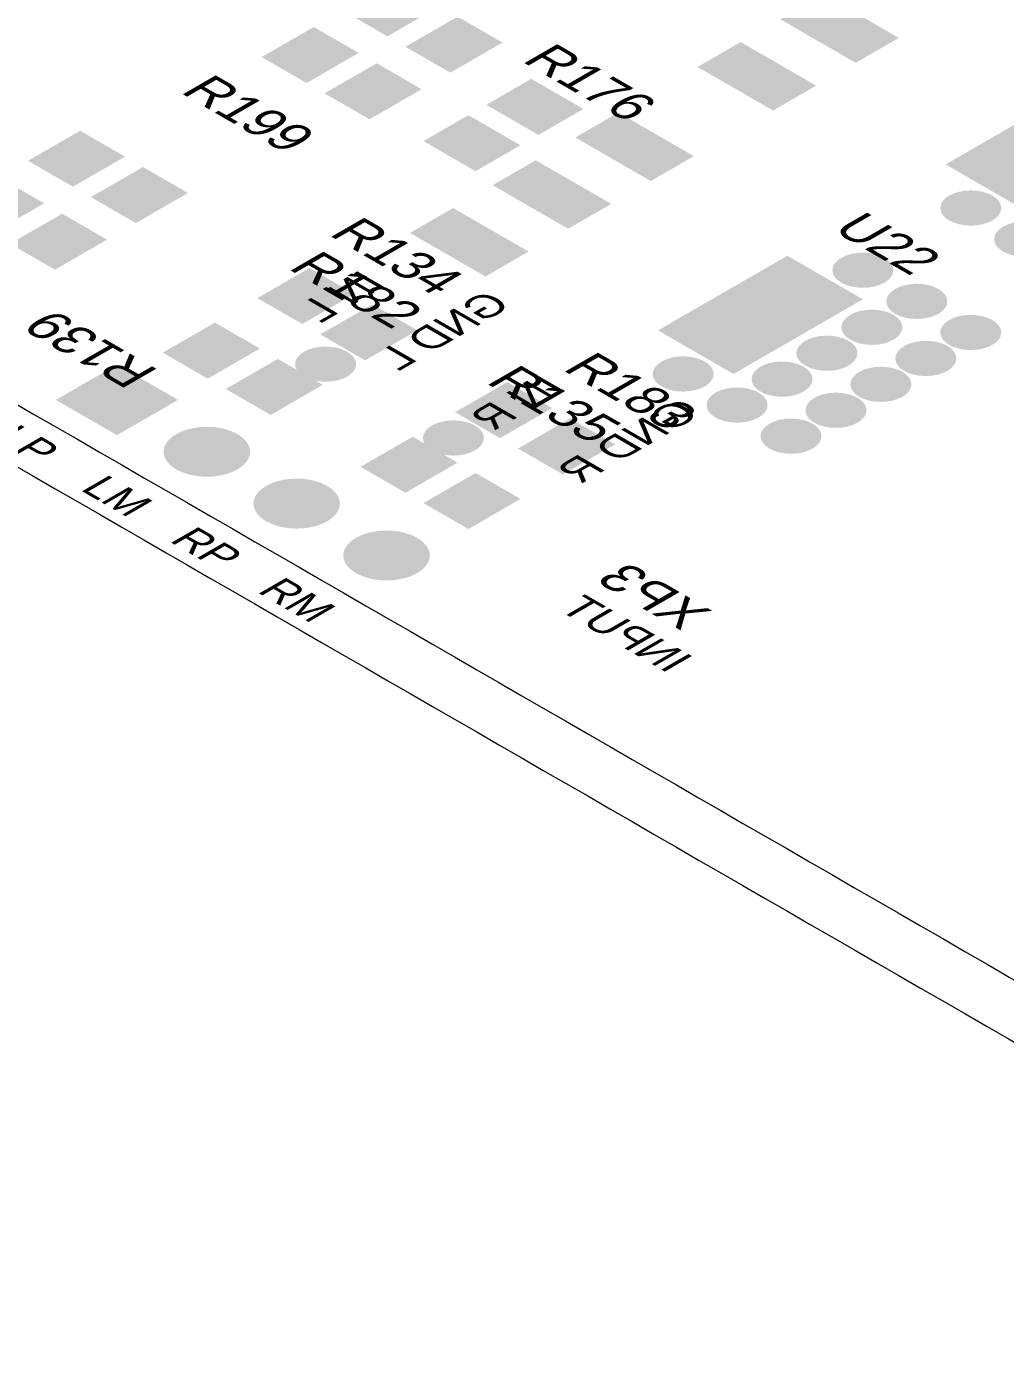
# Model space of a CAD drawing. Header units: millimetres. Extents: x -6 to 177, y -65 to 42.
# Drawn here: x 75.12 to 94.37, y -64.91 to -38.68 of the extents above; entities that cross this region are included whole.
import ezdxf

# ---------------------------------------------------------------- set-up
doc = ezdxf.new("R2010")
doc.units = ezdxf.units.MM
for name, color, linetype, true_color in [('Bottom Layer- Bottom', 7, 'Continuous', 0xffffff), ('Bottom Overlay- Bot Silk', 7, 'Continuous', 0xffffff), ('Bottom Solder- Bot Mask', 7, 'Continuous', 0xffffff), ('Multi-Layer', 7, 'Continuous', 0xffffff), ('Pad Holes', 7, 'Continuous', 0xffffff), ('Top Layer- Top', 7, 'Continuous', 0xffffff), ('Top Overlay- Top Silk', 7, 'Continuous', 0xffffff), ('Top Paste- Top Paste', 7, 'Continuous', 0xffffff), ('Top Solder- Top Mask', 7, 'Continuous', 0xffffff), ('Via Holes', 7, 'Continuous', 0xffffff)]:
    doc.layers.add(name, color=color, linetype=linetype, true_color=true_color)
doc.styles.add('Arial', font='')
doc.styles.get('Arial').set_extended_font_data('Arial')

# ---------------------------------------------------------------- blocks, each defined once
blk = doc.blocks.new('RES_0805_2012_122')
at = {"layer": 'Top Layer- Top', "linetype": 'Continuous', "lineweight": 18}
for points in [[(73.627, -42.243), (74.582, -41.692), (75.395, -42.162), (74.441, -42.713)], [(74.865, -42.958), (75.82, -42.407), (76.633, -42.876), (75.678, -43.427)]]:
    blk.add_hatch(color=7, dxfattribs=at).paths.add_polyline_path(points, flags=0)
at = {"layer": 'Top Paste- Top Paste', "linetype": 'Continuous', "lineweight": 18}
for points in [[(73.627, -42.243), (74.582, -41.692), (75.395, -42.162), (74.441, -42.713)], [(74.865, -42.958), (75.82, -42.407), (76.633, -42.876), (75.678, -43.427)]]:
    blk.add_hatch(color=7, dxfattribs=at).paths.add_polyline_path(points, flags=0)
at = {"layer": 'Top Solder- Top Mask', "linetype": 'Continuous', "lineweight": 18}
for points in [[(73.557, -42.243), (74.582, -41.652), (75.466, -42.162), (74.441, -42.754)], [(74.794, -42.958), (75.82, -42.366), (76.703, -42.876), (75.678, -43.468)]]:
    blk.add_hatch(color=7, dxfattribs=at).paths.add_polyline_path(points, flags=0)
blk = doc.blocks.new('RES_0805_2012_121')
at = {"layer": 'Top Layer- Top', "linetype": 'Continuous', "lineweight": 18}
for points in [[(75.218, -41.325), (76.173, -40.774), (76.986, -41.243), (76.032, -41.794)], [(76.456, -42.039), (77.411, -41.488), (78.224, -41.958), (77.269, -42.509)]]:
    blk.add_hatch(color=7, dxfattribs=at).paths.add_polyline_path(points, flags=0)
at = {"layer": 'Top Paste- Top Paste', "linetype": 'Continuous', "lineweight": 18}
for points in [[(75.218, -41.325), (76.173, -40.774), (76.986, -41.243), (76.032, -41.794)], [(76.456, -42.039), (77.411, -41.488), (78.224, -41.958), (77.269, -42.509)]]:
    blk.add_hatch(color=7, dxfattribs=at).paths.add_polyline_path(points, flags=0)
at = {"layer": 'Top Solder- Top Mask', "linetype": 'Continuous', "lineweight": 18}
for points in [[(75.148, -41.325), (76.173, -40.733), (77.057, -41.243), (76.032, -41.835)], [(76.385, -42.039), (77.411, -41.447), (78.294, -41.958), (77.269, -42.55)]]:
    blk.add_hatch(color=7, dxfattribs=at).paths.add_polyline_path(points, flags=0)
blk = doc.blocks.new('SOT_223_118')
at = {"layer": 'Top Layer- Top', "linetype": 'Continuous', "lineweight": 18}
for points in [[(85.984, -40.866), (86.762, -40.417), (88.176, -41.233), (87.398, -41.682)], [(84.358, -41.805), (85.136, -41.356), (86.55, -42.172), (85.772, -42.621)], [(82.731, -42.744), (83.509, -42.295), (84.924, -43.111), (84.146, -43.56)], [(87.611, -44.662), (90.085, -43.233), (91.5, -44.05), (89.025, -45.479)]]:
    blk.add_hatch(color=7, dxfattribs=at).paths.add_polyline_path(points, flags=0)
at = {"layer": 'Top Paste- Top Paste', "linetype": 'Continuous', "lineweight": 18}
for points in [[(85.984, -40.866), (86.762, -40.417), (88.176, -41.233), (87.398, -41.682)], [(84.358, -41.805), (85.136, -41.356), (86.55, -42.172), (85.772, -42.621)], [(82.731, -42.744), (83.509, -42.295), (84.924, -43.111), (84.146, -43.56)], [(87.611, -44.662), (90.085, -43.233), (91.5, -44.05), (89.025, -45.479)]]:
    blk.add_hatch(color=7, dxfattribs=at).paths.add_polyline_path(points, flags=0)
at = {"layer": 'Top Solder- Top Mask', "linetype": 'Continuous', "lineweight": 18}
for points in [[(85.913, -40.866), (86.762, -40.376), (88.247, -41.233), (87.398, -41.723)], [(84.287, -41.805), (85.136, -41.315), (86.621, -42.172), (85.772, -42.662)], [(82.661, -42.744), (83.509, -42.254), (84.994, -43.111), (84.146, -43.601)], [(87.54, -44.662), (90.085, -43.193), (91.57, -44.05), (89.025, -45.52)]]:
    blk.add_hatch(color=7, dxfattribs=at).paths.add_polyline_path(points, flags=0)
blk = doc.blocks.new('RES_0805_2012_262')
at = {"layer": 'Top Layer- Top', "linetype": 'Continuous', "lineweight": 18}
for points in [[(85.047, -39.753), (86.002, -40.304), (85.189, -40.774), (84.234, -40.223)], [(83.81, -40.468), (84.764, -41.019), (83.951, -41.488), (82.997, -40.937)]]:
    blk.add_hatch(color=7, dxfattribs=at).paths.add_polyline_path(points, flags=0)
at = {"layer": 'Top Paste- Top Paste', "linetype": 'Continuous', "lineweight": 18}
for points in [[(85.047, -39.753), (86.002, -40.304), (85.189, -40.774), (84.234, -40.223)], [(83.81, -40.468), (84.764, -41.019), (83.951, -41.488), (82.997, -40.937)]]:
    blk.add_hatch(color=7, dxfattribs=at).paths.add_polyline_path(points, flags=0)
at = {"layer": 'Top Solder- Top Mask', "linetype": 'Continuous', "lineweight": 18}
for points in [[(85.047, -39.712), (86.073, -40.304), (85.189, -40.815), (84.163, -40.223)], [(83.81, -40.427), (84.835, -41.019), (83.951, -41.529), (82.926, -40.937)]]:
    blk.add_hatch(color=7, dxfattribs=at).paths.add_polyline_path(points, flags=0)
blk = doc.blocks.new('RES_0805_2012_258')
at = {"layer": 'Top Layer- Top', "linetype": 'Continuous', "lineweight": 18}
for points in [[(81.759, -47.347), (82.714, -46.795), (83.527, -47.265), (82.572, -47.816)], [(82.997, -48.061), (83.951, -47.51), (84.764, -47.979), (83.81, -48.531)]]:
    blk.add_hatch(color=7, dxfattribs=at).paths.add_polyline_path(points, flags=0)
at = {"layer": 'Top Paste- Top Paste', "linetype": 'Continuous', "lineweight": 18}
for points in [[(81.759, -47.347), (82.714, -46.795), (83.527, -47.265), (82.572, -47.816)], [(82.997, -48.061), (83.951, -47.51), (84.764, -47.979), (83.81, -48.531)]]:
    blk.add_hatch(color=7, dxfattribs=at).paths.add_polyline_path(points, flags=0)
at = {"layer": 'Top Solder- Top Mask', "linetype": 'Continuous', "lineweight": 18}
for points in [[(81.689, -47.347), (82.714, -46.755), (83.598, -47.265), (82.572, -47.857)], [(82.926, -48.061), (83.951, -47.469), (84.835, -47.979), (83.81, -48.571)]]:
    blk.add_hatch(color=7, dxfattribs=at).paths.add_polyline_path(points, flags=0)
blk = doc.blocks.new('RES_0805_2012_325')
at = {"layer": 'Top Layer- Top', "linetype": 'Continuous', "lineweight": 18}
for points in [[(83.62, -46.272), (84.574, -45.721), (85.387, -46.191), (84.433, -46.742)], [(84.857, -46.987), (85.812, -46.436), (86.625, -46.905), (85.67, -47.456)]]:
    blk.add_hatch(color=7, dxfattribs=at).paths.add_polyline_path(points, flags=0)
at = {"layer": 'Top Paste- Top Paste', "linetype": 'Continuous', "lineweight": 18}
for points in [[(83.62, -46.272), (84.574, -45.721), (85.387, -46.191), (84.433, -46.742)], [(84.857, -46.987), (85.812, -46.436), (86.625, -46.905), (85.67, -47.456)]]:
    blk.add_hatch(color=7, dxfattribs=at).paths.add_polyline_path(points, flags=0)
at = {"layer": 'Top Solder- Top Mask', "linetype": 'Continuous', "lineweight": 18}
for points in [[(83.549, -46.272), (84.574, -45.681), (85.458, -46.191), (84.433, -46.783)], [(84.786, -46.987), (85.812, -46.395), (86.696, -46.905), (85.67, -47.497)]]:
    blk.add_hatch(color=7, dxfattribs=at).paths.add_polyline_path(points, flags=0)
blk = doc.blocks.new('RES_0805_2012_206')
at = {"layer": 'Top Layer- Top', "linetype": 'Continuous', "lineweight": 18}
for points in [[(81.498, -43.945), (80.544, -44.497), (79.731, -44.027), (80.685, -43.476)], [(82.736, -44.66), (81.781, -45.211), (80.968, -44.742), (81.923, -44.19)]]:
    blk.add_hatch(color=7, dxfattribs=at).paths.add_polyline_path(points, flags=0)
at = {"layer": 'Top Paste- Top Paste', "linetype": 'Continuous', "lineweight": 18}
for points in [[(81.498, -43.945), (80.544, -44.497), (79.731, -44.027), (80.685, -43.476)], [(82.736, -44.66), (81.781, -45.211), (80.968, -44.742), (81.923, -44.19)]]:
    blk.add_hatch(color=7, dxfattribs=at).paths.add_polyline_path(points, flags=0)
at = {"layer": 'Top Solder- Top Mask', "linetype": 'Continuous', "lineweight": 18}
for points in [[(81.569, -43.945), (80.544, -44.537), (79.66, -44.027), (80.685, -43.435)], [(82.806, -44.66), (81.781, -45.252), (80.897, -44.742), (81.923, -44.15)]]:
    blk.add_hatch(color=7, dxfattribs=at).paths.add_polyline_path(points, flags=0)
blk = doc.blocks.new('RES_0805_2012_205')
at = {"layer": 'Top Layer- Top', "linetype": 'Continuous', "lineweight": 18}
for points in [[(81.406, -38.365), (82.36, -37.814), (83.173, -38.283), (82.219, -38.835)], [(82.643, -39.08), (83.598, -38.528), (84.411, -38.998), (83.456, -39.549)]]:
    blk.add_hatch(color=7, dxfattribs=at).paths.add_polyline_path(points, flags=0)
at = {"layer": 'Top Paste- Top Paste', "linetype": 'Continuous', "lineweight": 18}
for points in [[(81.406, -38.365), (82.36, -37.814), (83.173, -38.283), (82.219, -38.835)], [(82.643, -39.08), (83.598, -38.528), (84.411, -38.998), (83.456, -39.549)]]:
    blk.add_hatch(color=7, dxfattribs=at).paths.add_polyline_path(points, flags=0)
at = {"layer": 'Top Solder- Top Mask', "linetype": 'Continuous', "lineweight": 18}
for points in [[(81.335, -38.365), (82.36, -37.773), (83.244, -38.283), (82.219, -38.875)], [(82.572, -39.08), (83.598, -38.488), (84.482, -38.998), (83.456, -39.59)]]:
    blk.add_hatch(color=7, dxfattribs=at).paths.add_polyline_path(points, flags=0)
blk = doc.blocks.new('SOT_223_117')
at = {"layer": 'Top Layer- Top', "linetype": 'Continuous', "lineweight": 18}
for points in [[(91.641, -37.6), (92.419, -37.151), (93.833, -37.967), (93.055, -38.416)], [(90.015, -38.539), (90.793, -38.09), (92.207, -38.906), (91.429, -39.355)], [(88.388, -39.478), (89.166, -39.029), (90.58, -39.845), (89.803, -40.294)], [(93.267, -41.396), (95.742, -39.968), (97.156, -40.784), (94.682, -42.213)]]:
    blk.add_hatch(color=7, dxfattribs=at).paths.add_polyline_path(points, flags=0)
at = {"layer": 'Top Paste- Top Paste', "linetype": 'Continuous', "lineweight": 18}
for points in [[(91.641, -37.6), (92.419, -37.151), (93.833, -37.967), (93.055, -38.416)], [(90.015, -38.539), (90.793, -38.09), (92.207, -38.906), (91.429, -39.355)], [(88.388, -39.478), (89.166, -39.029), (90.58, -39.845), (89.803, -40.294)], [(93.267, -41.396), (95.742, -39.968), (97.156, -40.784), (94.682, -42.213)]]:
    blk.add_hatch(color=7, dxfattribs=at).paths.add_polyline_path(points, flags=0)
at = {"layer": 'Top Solder- Top Mask', "linetype": 'Continuous', "lineweight": 18}
for points in [[(91.57, -37.6), (92.419, -37.11), (93.904, -37.967), (93.055, -38.457)], [(89.944, -38.539), (90.793, -38.049), (92.277, -38.906), (91.429, -39.396)], [(88.318, -39.478), (89.166, -38.988), (90.651, -39.845), (89.803, -40.335)], [(93.197, -41.396), (95.742, -39.927), (97.227, -40.784), (94.682, -42.254)]]:
    blk.add_hatch(color=7, dxfattribs=at).paths.add_polyline_path(points, flags=0)
blk = doc.blocks.new('RES_0805_2012_115')
at = {"layer": 'Top Layer- Top', "linetype": 'Continuous', "lineweight": 18}
for points in [[(79.638, -45.02), (78.683, -45.571), (77.87, -45.101), (78.825, -44.55)], [(80.875, -45.734), (79.921, -46.285), (79.108, -45.816), (80.062, -45.265)]]:
    blk.add_hatch(color=7, dxfattribs=at).paths.add_polyline_path(points, flags=0)
at = {"layer": 'Top Paste- Top Paste', "linetype": 'Continuous', "lineweight": 18}
for points in [[(79.638, -45.02), (78.683, -45.571), (77.87, -45.101), (78.825, -44.55)], [(80.875, -45.734), (79.921, -46.285), (79.108, -45.816), (80.062, -45.265)]]:
    blk.add_hatch(color=7, dxfattribs=at).paths.add_polyline_path(points, flags=0)
at = {"layer": 'Top Solder- Top Mask', "linetype": 'Continuous', "lineweight": 18}
for points in [[(79.709, -45.02), (78.683, -45.612), (77.799, -45.101), (78.825, -44.509)], [(80.946, -45.734), (79.921, -46.326), (79.037, -45.816), (80.062, -45.224)]]:
    blk.add_hatch(color=7, dxfattribs=at).paths.add_polyline_path(points, flags=0)
blk = doc.blocks.new('RES_0805_2012_114')
at = {"layer": 'Top Layer- Top', "linetype": 'Continuous', "lineweight": 18}
for points in [[(79.815, -39.284), (80.769, -38.733), (81.582, -39.202), (80.628, -39.753)], [(81.052, -39.998), (82.007, -39.447), (82.82, -39.916), (81.865, -40.468)]]:
    blk.add_hatch(color=7, dxfattribs=at).paths.add_polyline_path(points, flags=0)
at = {"layer": 'Top Paste- Top Paste', "linetype": 'Continuous', "lineweight": 18}
for points in [[(79.815, -39.284), (80.769, -38.733), (81.582, -39.202), (80.628, -39.753)], [(81.052, -39.998), (82.007, -39.447), (82.82, -39.916), (81.865, -40.468)]]:
    blk.add_hatch(color=7, dxfattribs=at).paths.add_polyline_path(points, flags=0)
at = {"layer": 'Top Solder- Top Mask', "linetype": 'Continuous', "lineweight": 18}
for points in [[(79.744, -39.284), (80.769, -38.692), (81.653, -39.202), (80.628, -39.794)], [(80.981, -39.998), (82.007, -39.406), (82.891, -39.916), (81.865, -40.508)]]:
    blk.add_hatch(color=7, dxfattribs=at).paths.add_polyline_path(points, flags=0)
blk = doc.blocks.new('PW_4_B_56')
at = {"layer": 'Bottom Layer- Bottom', "linetype": 'Continuous', "lineweight": 18}
blk.add_hatch(color=7, dxfattribs=at).paths.add_polyline_path([(76.898, -45.377), (78.029, -46.03), (76.898, -46.683), (75.766, -46.03)], flags=0)
h = blk.add_hatch(color=7, dxfattribs=at)
edge = h.paths.add_edge_path(flags=0)
edge.add_ellipse((78.666, -47.051), major_axis=(-0.8, 0), ratio=0.57735, start_angle=0, end_angle=360)
h = blk.add_hatch(color=7, dxfattribs=at)
edge = h.paths.add_edge_path(flags=0)
edge.add_ellipse((80.433, -48.071), major_axis=(-0.8, 0), ratio=0.57735, start_angle=0, end_angle=360)
h = blk.add_hatch(color=7, dxfattribs=at)
edge = h.paths.add_edge_path(flags=0)
edge.add_ellipse((82.201, -49.092), major_axis=(-0.8, 0), ratio=0.57735, start_angle=0, end_angle=360)
at = {"layer": 'Bottom Solder- Bot Mask', "linetype": 'Continuous', "lineweight": 18}
blk.add_hatch(color=7, dxfattribs=at).paths.add_polyline_path([(76.898, -45.336), (78.1, -46.03), (76.898, -46.724), (75.696, -46.03)], flags=0)
h = blk.add_hatch(color=7, dxfattribs=at)
edge = h.paths.add_edge_path(flags=0)
edge.add_ellipse((78.666, -47.051), major_axis=(-0.85, 0), ratio=0.57735, start_angle=0, end_angle=360)
h = blk.add_hatch(color=7, dxfattribs=at)
edge = h.paths.add_edge_path(flags=0)
edge.add_ellipse((80.433, -48.071), major_axis=(-0.85, 0), ratio=0.57735, start_angle=0, end_angle=360)
h = blk.add_hatch(color=7, dxfattribs=at)
edge = h.paths.add_edge_path(flags=0)
edge.add_ellipse((82.201, -49.092), major_axis=(-0.85, 0), ratio=0.57735, start_angle=0, end_angle=360)
at = {"layer": 'Multi-Layer', "linetype": 'Continuous', "lineweight": 18}
blk.add_hatch(color=9, dxfattribs=at).paths.add_polyline_path([(76.898, -45.377), (78.029, -46.03), (76.898, -46.683), (75.766, -46.03)], flags=0)
h = blk.add_hatch(color=9, dxfattribs=at)
edge = h.paths.add_edge_path(flags=0)
edge.add_ellipse((78.666, -47.051), major_axis=(-0.8, 0), ratio=0.57735, start_angle=0, end_angle=360)
h = blk.add_hatch(color=9, dxfattribs=at)
edge = h.paths.add_edge_path(flags=0)
edge.add_ellipse((80.433, -48.071), major_axis=(-0.8, 0), ratio=0.57735, start_angle=0, end_angle=360)
h = blk.add_hatch(color=9, dxfattribs=at)
edge = h.paths.add_edge_path(flags=0)
edge.add_ellipse((82.201, -49.092), major_axis=(-0.8, 0), ratio=0.57735, start_angle=0, end_angle=360)
at = {"layer": 'Pad Holes', "linetype": 'Continuous', "lineweight": 18}
h = blk.add_hatch(color=7, dxfattribs=at)
edge = h.paths.add_edge_path(flags=0)
edge.add_ellipse((76.898, -46.03), major_axis=(-0.5, 0), ratio=0.57735, start_angle=0, end_angle=360)
h = blk.add_hatch(color=7, dxfattribs=at)
edge = h.paths.add_edge_path(flags=0)
edge.add_ellipse((78.666, -47.051), major_axis=(-0.5, 0), ratio=0.57735, start_angle=0, end_angle=360)
h = blk.add_hatch(color=7, dxfattribs=at)
edge = h.paths.add_edge_path(flags=0)
edge.add_ellipse((80.433, -48.071), major_axis=(-0.5, 0), ratio=0.57735, start_angle=0, end_angle=360)
h = blk.add_hatch(color=7, dxfattribs=at)
edge = h.paths.add_edge_path(flags=0)
edge.add_ellipse((82.201, -49.092), major_axis=(-0.5, 0), ratio=0.57735, start_angle=0, end_angle=360)
at = {"layer": 'Top Layer- Top', "linetype": 'Continuous', "lineweight": 18}
blk.add_hatch(color=7, dxfattribs=at).paths.add_polyline_path([(76.898, -45.377), (78.029, -46.03), (76.898, -46.683), (75.766, -46.03)], flags=0)
h = blk.add_hatch(color=7, dxfattribs=at)
edge = h.paths.add_edge_path(flags=0)
edge.add_ellipse((78.666, -47.051), major_axis=(-0.8, 0), ratio=0.57735, start_angle=0, end_angle=360)
h = blk.add_hatch(color=7, dxfattribs=at)
edge = h.paths.add_edge_path(flags=0)
edge.add_ellipse((80.433, -48.071), major_axis=(-0.8, 0), ratio=0.57735, start_angle=0, end_angle=360)
h = blk.add_hatch(color=7, dxfattribs=at)
edge = h.paths.add_edge_path(flags=0)
edge.add_ellipse((82.201, -49.092), major_axis=(-0.8, 0), ratio=0.57735, start_angle=0, end_angle=360)
at = {"layer": 'Top Solder- Top Mask', "linetype": 'Continuous', "lineweight": 18}
blk.add_hatch(color=7, dxfattribs=at).paths.add_polyline_path([(76.898, -45.336), (78.1, -46.03), (76.898, -46.724), (75.696, -46.03)], flags=0)
h = blk.add_hatch(color=7, dxfattribs=at)
edge = h.paths.add_edge_path(flags=0)
edge.add_ellipse((78.666, -47.051), major_axis=(-0.85, 0), ratio=0.57735, start_angle=0, end_angle=360)
h = blk.add_hatch(color=7, dxfattribs=at)
edge = h.paths.add_edge_path(flags=0)
edge.add_ellipse((80.433, -48.071), major_axis=(-0.85, 0), ratio=0.57735, start_angle=0, end_angle=360)
h = blk.add_hatch(color=7, dxfattribs=at)
edge = h.paths.add_edge_path(flags=0)
edge.add_ellipse((82.201, -49.092), major_axis=(-0.85, 0), ratio=0.57735, start_angle=0, end_angle=360)

msp = doc.modelspace()

# ---------------------------------------------------------------- hatches: boundary and pattern name
at = {"layer": 'Bottom Layer- Bottom', "linetype": 'Continuous', "lineweight": 18}
h = msp.add_hatch(color=7, dxfattribs=at)
edge = h.paths.add_edge_path(flags=0)
edge.add_ellipse((93.692, -42.254), major_axis=(-0.55, 0), ratio=0.57735, start_angle=0, end_angle=360)
h = msp.add_hatch(color=7, dxfattribs=at)
edge = h.paths.add_edge_path(flags=0)
edge.add_ellipse((94.752, -42.866), major_axis=(-0.55, 0), ratio=0.57735, start_angle=0, end_angle=360)
h = msp.add_hatch(color=7, dxfattribs=at)
edge = h.paths.add_edge_path(flags=0)
edge.add_ellipse((91.57, -43.478), major_axis=(-0.55, 0), ratio=0.57735, start_angle=0, end_angle=360)
h = msp.add_hatch(color=7, dxfattribs=at)
edge = h.paths.add_edge_path(flags=0)
edge.add_ellipse((92.631, -44.091), major_axis=(-0.55, 0), ratio=0.57735, start_angle=0, end_angle=360)
h = msp.add_hatch(color=7, dxfattribs=at)
edge = h.paths.add_edge_path(flags=0)
edge.add_ellipse((91.747, -44.601), major_axis=(-0.55, 0), ratio=0.57735, start_angle=0, end_angle=360)
h = msp.add_hatch(color=7, dxfattribs=at)
edge = h.paths.add_edge_path(flags=0)
edge.add_ellipse((93.692, -44.703), major_axis=(-0.55, 0), ratio=0.57735, start_angle=0, end_angle=360)
h = msp.add_hatch(color=7, dxfattribs=at)
edge = h.paths.add_edge_path(flags=0)
edge.add_ellipse((90.863, -45.111), major_axis=(-0.55, 0), ratio=0.57735, start_angle=0, end_angle=360)
h = msp.add_hatch(color=7, dxfattribs=at)
edge = h.paths.add_edge_path(flags=0)
edge.add_ellipse((81.001, -45.327), major_axis=(-0.55, 0), ratio=0.57735, start_angle=0, end_angle=360)
h = msp.add_hatch(color=7, dxfattribs=at)
edge = h.paths.add_edge_path(flags=0)
edge.add_ellipse((92.808, -45.214), major_axis=(-0.55, 0), ratio=0.57735, start_angle=0, end_angle=360)
h = msp.add_hatch(color=7, dxfattribs=at)
edge = h.paths.add_edge_path(flags=0)
edge.add_ellipse((88.035, -45.52), major_axis=(-0.55, 0), ratio=0.57735, start_angle=0, end_angle=360)
h = msp.add_hatch(color=7, dxfattribs=at)
edge = h.paths.add_edge_path(flags=0)
edge.add_ellipse((89.979, -45.622), major_axis=(-0.55, 0), ratio=0.57735, start_angle=0, end_angle=360)
h = msp.add_hatch(color=7, dxfattribs=at)
edge = h.paths.add_edge_path(flags=0)
edge.add_ellipse((91.924, -45.724), major_axis=(-0.55, 0), ratio=0.57735, start_angle=0, end_angle=360)
h = msp.add_hatch(color=7, dxfattribs=at)
edge = h.paths.add_edge_path(flags=0)
edge.add_ellipse((89.095, -46.132), major_axis=(-0.55, 0), ratio=0.57735, start_angle=0, end_angle=360)
h = msp.add_hatch(color=7, dxfattribs=at)
edge = h.paths.add_edge_path(flags=0)
edge.add_ellipse((91.04, -46.234), major_axis=(-0.55, 0), ratio=0.57735, start_angle=0, end_angle=360)
h = msp.add_hatch(color=7, dxfattribs=at)
edge = h.paths.add_edge_path(flags=0)
edge.add_ellipse((83.516, -46.779), major_axis=(-0.55, 0), ratio=0.57735, start_angle=0, end_angle=360)
h = msp.add_hatch(color=7, dxfattribs=at)
edge = h.paths.add_edge_path(flags=0)
edge.add_ellipse((90.156, -46.744), major_axis=(-0.55, 0), ratio=0.57735, start_angle=0, end_angle=360)
at = {"layer": 'Bottom Solder- Bot Mask', "linetype": 'Continuous', "lineweight": 18}
h = msp.add_hatch(color=7, dxfattribs=at)
edge = h.paths.add_edge_path(flags=0)
edge.add_ellipse((93.692, -42.254), major_axis=(-0.6, 0), ratio=0.57735, start_angle=0, end_angle=360)
h = msp.add_hatch(color=7, dxfattribs=at)
edge = h.paths.add_edge_path(flags=0)
edge.add_ellipse((94.752, -42.866), major_axis=(-0.6, 0), ratio=0.57735, start_angle=0, end_angle=360)
h = msp.add_hatch(color=7, dxfattribs=at)
edge = h.paths.add_edge_path(flags=0)
edge.add_ellipse((91.57, -43.478), major_axis=(-0.6, 0), ratio=0.57735, start_angle=0, end_angle=360)
h = msp.add_hatch(color=7, dxfattribs=at)
edge = h.paths.add_edge_path(flags=0)
edge.add_ellipse((92.631, -44.091), major_axis=(-0.6, 0), ratio=0.57735, start_angle=0, end_angle=360)
h = msp.add_hatch(color=7, dxfattribs=at)
edge = h.paths.add_edge_path(flags=0)
edge.add_ellipse((91.747, -44.601), major_axis=(-0.6, 0), ratio=0.57735, start_angle=0, end_angle=360)
h = msp.add_hatch(color=7, dxfattribs=at)
edge = h.paths.add_edge_path(flags=0)
edge.add_ellipse((93.692, -44.703), major_axis=(-0.6, 0), ratio=0.57735, start_angle=0, end_angle=360)
h = msp.add_hatch(color=7, dxfattribs=at)
edge = h.paths.add_edge_path(flags=0)
edge.add_ellipse((90.863, -45.111), major_axis=(-0.6, 0), ratio=0.57735, start_angle=0, end_angle=360)
h = msp.add_hatch(color=7, dxfattribs=at)
edge = h.paths.add_edge_path(flags=0)
edge.add_ellipse((81.001, -45.327), major_axis=(-0.6, 0), ratio=0.57735, start_angle=0, end_angle=360)
h = msp.add_hatch(color=7, dxfattribs=at)
edge = h.paths.add_edge_path(flags=0)
edge.add_ellipse((92.808, -45.214), major_axis=(-0.6, 0), ratio=0.57735, start_angle=0, end_angle=360)
h = msp.add_hatch(color=7, dxfattribs=at)
edge = h.paths.add_edge_path(flags=0)
edge.add_ellipse((88.035, -45.52), major_axis=(-0.6, 0), ratio=0.57735, start_angle=0, end_angle=360)
h = msp.add_hatch(color=7, dxfattribs=at)
edge = h.paths.add_edge_path(flags=0)
edge.add_ellipse((89.979, -45.622), major_axis=(-0.6, 0), ratio=0.57735, start_angle=0, end_angle=360)
h = msp.add_hatch(color=7, dxfattribs=at)
edge = h.paths.add_edge_path(flags=0)
edge.add_ellipse((91.924, -45.724), major_axis=(-0.6, 0), ratio=0.57735, start_angle=0, end_angle=360)
h = msp.add_hatch(color=7, dxfattribs=at)
edge = h.paths.add_edge_path(flags=0)
edge.add_ellipse((89.095, -46.132), major_axis=(-0.6, 0), ratio=0.57735, start_angle=0, end_angle=360)
h = msp.add_hatch(color=7, dxfattribs=at)
edge = h.paths.add_edge_path(flags=0)
edge.add_ellipse((91.04, -46.234), major_axis=(-0.6, 0), ratio=0.57735, start_angle=0, end_angle=360)
h = msp.add_hatch(color=7, dxfattribs=at)
edge = h.paths.add_edge_path(flags=0)
edge.add_ellipse((90.156, -46.744), major_axis=(-0.6, 0), ratio=0.57735, start_angle=0, end_angle=360)
h = msp.add_hatch(color=7, dxfattribs=at)
edge = h.paths.add_edge_path(flags=0)
edge.add_ellipse((83.516, -46.779), major_axis=(-0.6, 0), ratio=0.57735, start_angle=0, end_angle=360)
at = {"layer": 'Top Layer- Top', "linetype": 'Continuous', "lineweight": 18}
h = msp.add_hatch(color=7, dxfattribs=at)
edge = h.paths.add_edge_path(flags=0)
edge.add_ellipse((93.692, -42.254), major_axis=(-0.55, 0), ratio=0.57735, start_angle=0, end_angle=360)
h = msp.add_hatch(color=7, dxfattribs=at)
edge = h.paths.add_edge_path(flags=0)
edge.add_ellipse((94.752, -42.866), major_axis=(-0.55, 0), ratio=0.57735, start_angle=0, end_angle=360)
h = msp.add_hatch(color=7, dxfattribs=at)
edge = h.paths.add_edge_path(flags=0)
edge.add_ellipse((91.57, -43.478), major_axis=(-0.55, 0), ratio=0.57735, start_angle=0, end_angle=360)
h = msp.add_hatch(color=7, dxfattribs=at)
edge = h.paths.add_edge_path(flags=0)
edge.add_ellipse((92.631, -44.091), major_axis=(-0.55, 0), ratio=0.57735, start_angle=0, end_angle=360)
h = msp.add_hatch(color=7, dxfattribs=at)
edge = h.paths.add_edge_path(flags=0)
edge.add_ellipse((91.747, -44.601), major_axis=(-0.55, 0), ratio=0.57735, start_angle=0, end_angle=360)
h = msp.add_hatch(color=7, dxfattribs=at)
edge = h.paths.add_edge_path(flags=0)
edge.add_ellipse((93.692, -44.703), major_axis=(-0.55, 0), ratio=0.57735, start_angle=0, end_angle=360)
h = msp.add_hatch(color=7, dxfattribs=at)
edge = h.paths.add_edge_path(flags=0)
edge.add_ellipse((90.863, -45.111), major_axis=(-0.55, 0), ratio=0.57735, start_angle=0, end_angle=360)
h = msp.add_hatch(color=7, dxfattribs=at)
edge = h.paths.add_edge_path(flags=0)
edge.add_ellipse((81.001, -45.327), major_axis=(-0.55, 0), ratio=0.57735, start_angle=0, end_angle=360)
h = msp.add_hatch(color=7, dxfattribs=at)
edge = h.paths.add_edge_path(flags=0)
edge.add_ellipse((92.808, -45.214), major_axis=(-0.55, 0), ratio=0.57735, start_angle=0, end_angle=360)
h = msp.add_hatch(color=7, dxfattribs=at)
edge = h.paths.add_edge_path(flags=0)
edge.add_ellipse((88.035, -45.52), major_axis=(-0.55, 0), ratio=0.57735, start_angle=0, end_angle=360)
h = msp.add_hatch(color=7, dxfattribs=at)
edge = h.paths.add_edge_path(flags=0)
edge.add_ellipse((89.979, -45.622), major_axis=(-0.55, 0), ratio=0.57735, start_angle=0, end_angle=360)
h = msp.add_hatch(color=7, dxfattribs=at)
edge = h.paths.add_edge_path(flags=0)
edge.add_ellipse((91.924, -45.724), major_axis=(-0.55, 0), ratio=0.57735, start_angle=0, end_angle=360)
h = msp.add_hatch(color=7, dxfattribs=at)
edge = h.paths.add_edge_path(flags=0)
edge.add_ellipse((89.095, -46.132), major_axis=(-0.55, 0), ratio=0.57735, start_angle=0, end_angle=360)
h = msp.add_hatch(color=7, dxfattribs=at)
edge = h.paths.add_edge_path(flags=0)
edge.add_ellipse((91.04, -46.234), major_axis=(-0.55, 0), ratio=0.57735, start_angle=0, end_angle=360)
h = msp.add_hatch(color=7, dxfattribs=at)
edge = h.paths.add_edge_path(flags=0)
edge.add_ellipse((83.516, -46.779), major_axis=(-0.55, 0), ratio=0.57735, start_angle=0, end_angle=360)
h = msp.add_hatch(color=7, dxfattribs=at)
edge = h.paths.add_edge_path(flags=0)
edge.add_ellipse((90.156, -46.744), major_axis=(-0.55, 0), ratio=0.57735, start_angle=0, end_angle=360)
at = {"layer": 'Top Solder- Top Mask', "linetype": 'Continuous', "lineweight": 18}
h = msp.add_hatch(color=7, dxfattribs=at)
edge = h.paths.add_edge_path(flags=0)
edge.add_ellipse((93.692, -42.254), major_axis=(-0.6, 0), ratio=0.57735, start_angle=0, end_angle=360)
h = msp.add_hatch(color=7, dxfattribs=at)
edge = h.paths.add_edge_path(flags=0)
edge.add_ellipse((94.752, -42.866), major_axis=(-0.6, 0), ratio=0.57735, start_angle=0, end_angle=360)
h = msp.add_hatch(color=7, dxfattribs=at)
edge = h.paths.add_edge_path(flags=0)
edge.add_ellipse((91.57, -43.478), major_axis=(-0.6, 0), ratio=0.57735, start_angle=0, end_angle=360)
h = msp.add_hatch(color=7, dxfattribs=at)
edge = h.paths.add_edge_path(flags=0)
edge.add_ellipse((92.631, -44.091), major_axis=(-0.6, 0), ratio=0.57735, start_angle=0, end_angle=360)
h = msp.add_hatch(color=7, dxfattribs=at)
edge = h.paths.add_edge_path(flags=0)
edge.add_ellipse((91.747, -44.601), major_axis=(-0.6, 0), ratio=0.57735, start_angle=0, end_angle=360)
h = msp.add_hatch(color=7, dxfattribs=at)
edge = h.paths.add_edge_path(flags=0)
edge.add_ellipse((93.692, -44.703), major_axis=(-0.6, 0), ratio=0.57735, start_angle=0, end_angle=360)
h = msp.add_hatch(color=7, dxfattribs=at)
edge = h.paths.add_edge_path(flags=0)
edge.add_ellipse((90.863, -45.111), major_axis=(-0.6, 0), ratio=0.57735, start_angle=0, end_angle=360)
h = msp.add_hatch(color=7, dxfattribs=at)
edge = h.paths.add_edge_path(flags=0)
edge.add_ellipse((81.001, -45.327), major_axis=(-0.6, 0), ratio=0.57735, start_angle=0, end_angle=360)
h = msp.add_hatch(color=7, dxfattribs=at)
edge = h.paths.add_edge_path(flags=0)
edge.add_ellipse((92.808, -45.214), major_axis=(-0.6, 0), ratio=0.57735, start_angle=0, end_angle=360)
h = msp.add_hatch(color=7, dxfattribs=at)
edge = h.paths.add_edge_path(flags=0)
edge.add_ellipse((88.035, -45.52), major_axis=(-0.6, 0), ratio=0.57735, start_angle=0, end_angle=360)
h = msp.add_hatch(color=7, dxfattribs=at)
edge = h.paths.add_edge_path(flags=0)
edge.add_ellipse((89.979, -45.622), major_axis=(-0.6, 0), ratio=0.57735, start_angle=0, end_angle=360)
h = msp.add_hatch(color=7, dxfattribs=at)
edge = h.paths.add_edge_path(flags=0)
edge.add_ellipse((91.924, -45.724), major_axis=(-0.6, 0), ratio=0.57735, start_angle=0, end_angle=360)
h = msp.add_hatch(color=7, dxfattribs=at)
edge = h.paths.add_edge_path(flags=0)
edge.add_ellipse((89.095, -46.132), major_axis=(-0.6, 0), ratio=0.57735, start_angle=0, end_angle=360)
h = msp.add_hatch(color=7, dxfattribs=at)
edge = h.paths.add_edge_path(flags=0)
edge.add_ellipse((91.04, -46.234), major_axis=(-0.6, 0), ratio=0.57735, start_angle=0, end_angle=360)
h = msp.add_hatch(color=7, dxfattribs=at)
edge = h.paths.add_edge_path(flags=0)
edge.add_ellipse((90.156, -46.744), major_axis=(-0.6, 0), ratio=0.57735, start_angle=0, end_angle=360)
h = msp.add_hatch(color=7, dxfattribs=at)
edge = h.paths.add_edge_path(flags=0)
edge.add_ellipse((83.516, -46.779), major_axis=(-0.6, 0), ratio=0.57735, start_angle=0, end_angle=360)
at = {"layer": 'Via Holes', "linetype": 'Continuous', "lineweight": 18}
h = msp.add_hatch(color=7, dxfattribs=at)
edge = h.paths.add_edge_path(flags=0)
edge.add_ellipse((93.692, -42.254), major_axis=(-0.3, 0), ratio=0.57735, start_angle=0, end_angle=360)
h = msp.add_hatch(color=7, dxfattribs=at)
edge = h.paths.add_edge_path(flags=0)
edge.add_ellipse((91.57, -43.478), major_axis=(-0.3, 0), ratio=0.57735, start_angle=0, end_angle=360)
h = msp.add_hatch(color=7, dxfattribs=at)
edge = h.paths.add_edge_path(flags=0)
edge.add_ellipse((92.631, -44.091), major_axis=(-0.3, 0), ratio=0.57735, start_angle=0, end_angle=360)
h = msp.add_hatch(color=7, dxfattribs=at)
edge = h.paths.add_edge_path(flags=0)
edge.add_ellipse((91.747, -44.601), major_axis=(-0.3, 0), ratio=0.57735, start_angle=0, end_angle=360)
h = msp.add_hatch(color=7, dxfattribs=at)
edge = h.paths.add_edge_path(flags=0)
edge.add_ellipse((93.692, -44.703), major_axis=(-0.3, 0), ratio=0.57735, start_angle=0, end_angle=360)
h = msp.add_hatch(color=7, dxfattribs=at)
edge = h.paths.add_edge_path(flags=0)
edge.add_ellipse((90.863, -45.111), major_axis=(-0.3, 0), ratio=0.57735, start_angle=0, end_angle=360)
h = msp.add_hatch(color=7, dxfattribs=at)
edge = h.paths.add_edge_path(flags=0)
edge.add_ellipse((92.808, -45.214), major_axis=(-0.3, 0), ratio=0.57735, start_angle=0, end_angle=360)
h = msp.add_hatch(color=7, dxfattribs=at)
edge = h.paths.add_edge_path(flags=0)
edge.add_ellipse((81.001, -45.327), major_axis=(-0.3, 0), ratio=0.57735, start_angle=0, end_angle=360)
h = msp.add_hatch(color=7, dxfattribs=at)
edge = h.paths.add_edge_path(flags=0)
edge.add_ellipse((88.035, -45.52), major_axis=(-0.3, 0), ratio=0.57735, start_angle=0, end_angle=360)
h = msp.add_hatch(color=7, dxfattribs=at)
edge = h.paths.add_edge_path(flags=0)
edge.add_ellipse((89.979, -45.622), major_axis=(-0.3, 0), ratio=0.57735, start_angle=0, end_angle=360)
h = msp.add_hatch(color=7, dxfattribs=at)
edge = h.paths.add_edge_path(flags=0)
edge.add_ellipse((91.924, -45.724), major_axis=(-0.3, 0), ratio=0.57735, start_angle=0, end_angle=360)
h = msp.add_hatch(color=7, dxfattribs=at)
edge = h.paths.add_edge_path(flags=0)
edge.add_ellipse((89.095, -46.132), major_axis=(-0.3, 0), ratio=0.57735, start_angle=0, end_angle=360)
h = msp.add_hatch(color=7, dxfattribs=at)
edge = h.paths.add_edge_path(flags=0)
edge.add_ellipse((91.04, -46.234), major_axis=(-0.3, 0), ratio=0.57735, start_angle=0, end_angle=360)
h = msp.add_hatch(color=7, dxfattribs=at)
edge = h.paths.add_edge_path(flags=0)
edge.add_ellipse((83.516, -46.779), major_axis=(-0.3, 0), ratio=0.57735, start_angle=0, end_angle=360)
h = msp.add_hatch(color=7, dxfattribs=at)
edge = h.paths.add_edge_path(flags=0)
edge.add_ellipse((90.156, -46.744), major_axis=(-0.3, 0), ratio=0.57735, start_angle=0, end_angle=360)

# ---------------------------------------------------------------- linework, layer by layer
at = {"color": 252, "linetype": 'Continuous', "lineweight": 13}
for points in [[(-6.364, 0.816), (2.946, -4.559), (21.567, -15.309), (49.497, -31.435), (77.428, -47.561), (96.049, -58.311), (105.359, -63.687)], [(-6.364, -0.408), (2.946, -5.784), (21.567, -16.534), (49.497, -32.66), (77.428, -48.786), (96.049, -59.536), (105.359, -64.911)]]:
    msp.add_open_spline(points, degree=3, dxfattribs=at)
at = {"color": 163, "linetype": 'Continuous', "lineweight": 18}
msp.add_open_spline([(-6.364, -0.408), (2.946, -5.784), (21.567, -16.534), (49.497, -32.66), (77.428, -48.786), (96.049, -59.536), (105.359, -64.911)], degree=3, dxfattribs=at)

# ---------------------------------------------------------------- block references
for name in ['SOT_223_117', 'RES_0805_2012_205', 'RES_0805_2012_114', 'RES_0805_2012_262', 'SOT_223_118', 'RES_0805_2012_121', 'RES_0805_2012_122', 'RES_0805_2012_206', 'RES_0805_2012_115', 'PW_4_B_56', 'RES_0805_2012_325', 'RES_0805_2012_258']:
    msp.add_blockref(name, (0, 0), dxfattribs=at)

# ---------------------------------------------------------------- texts
at = {"layer": 'Bottom Overlay- Bot Silk', "color": 44, "linetype": 'Continuous', "lineweight": 13, "extrusion": (0, -0.816497, -0.57735), "attachment_point": 7, "line_spacing_factor": 1.047437, "style": 'Arial'}
for s, insert, char_height, text_direction in [('\\fArial|b0|i0;\\W0.9667;IN L', (82.22, -43.768, 0.086), 0.75, (-0.707107, -0.408248, 0.57735)), ('\\fArial|b0|i0;\\W0.9934;GND L', (84.694, -44.176, 0.086), 0.75, (-0.707107, -0.408248, 0.57735)), ('\\fArial|b0|i0;\\W0.9811;IN R', (85.755, -45.809, 0.086), 0.75, (-0.707107, -0.408248, 0.57735)), ('\\fArial|b0|i0;\\W1.0008;GND R', (88.407, -46.319, 0.086), 0.75, (-0.707107, -0.408248, 0.57735)), ('\\fArial|b0|i0;\\W1.0112;XP3', (87.994, -50.582, 0.104), 0.912, (-0.707107, 0.408248, -0.57735)), ('\\fArial|b0|i0;\\W0.9851;INPUT', (87.735, -51.42, 0.086), 0.75, (-0.707107, 0.408248, -0.57735))]:
    msp.add_mtext(s, dxfattribs=dict(at, insert=insert, char_height=char_height, text_direction=text_direction))
at = {"layer": 'Top Overlay- Top Silk', "color": 2, "linetype": 'Continuous', "lineweight": 13, "extrusion": (0, 0.816497, 0.57735), "attachment_point": 7, "line_spacing_factor": 1.047437, "style": 'Arial'}
for s, insert, char_height, text_direction in [('\\fArial|b0|i0;\\W0.9763;R176', (84.832, -39.366, 0.16), 0.912, (0.707107, -0.408248, 0.57735)), ('\\fArial|b0|i0;\\W0.9769;R199', (78.114, -39.979, 0.16), 0.912, (0.707107, -0.408248, 0.57735)), ('\\fArial|b0|i0;\\W0.9751;R134', (81.035, -42.783, 0.16), 0.912, (0.707107, -0.408248, 0.57735)), ('\\fArial|b0|i0;\\W0.9648;U22', (90.934, -42.685, 0.16), 0.912, (0.707107, -0.408248, 0.57735)), ('\\fArial|b0|i0;\\W0.9729;R182', (80.235, -43.449, 0.16), 0.912, (0.707107, -0.408248, 0.57735)), ('\\fArial|b0|i0;\\W0.9769;R139', (77.753, -45.453, -0.152), 0.912, (-0.707107, 0.408248, -0.57735)), ('\\fArial|b0|i0;\\W0.9763;R183', (85.631, -45.437, 0.16), 0.912, (0.707107, -0.408248, 0.57735)), ('\\fArial|b0|i0;\\W0.9785;R135', (84.124, -45.694, 0.16), 0.912, (0.707107, -0.408248, 0.57735)), ('\\fArial|b0|i0;\\W0.9598;LP', (74.426, -46.798, 0.132), 0.75, (0.707107, -0.408248, 0.57735)), ('\\fArial|b0|i0;\\W0.9404;LM', (76.154, -47.795, 0.132), 0.75, (0.707107, -0.408248, 0.57735)), ('\\fArial|b0|i0;\\W0.9605;RP', (77.908, -48.808, 0.132), 0.75, (0.707107, -0.408248, 0.57735)), ('\\fArial|b0|i0;\\W0.9433;RM', (79.636, -49.806, 0.132), 0.75, (0.707107, -0.408248, 0.57735))]:
    msp.add_mtext(s, dxfattribs=dict(at, insert=insert, char_height=char_height, text_direction=text_direction))

doc.saveas('drawing.dxf')
